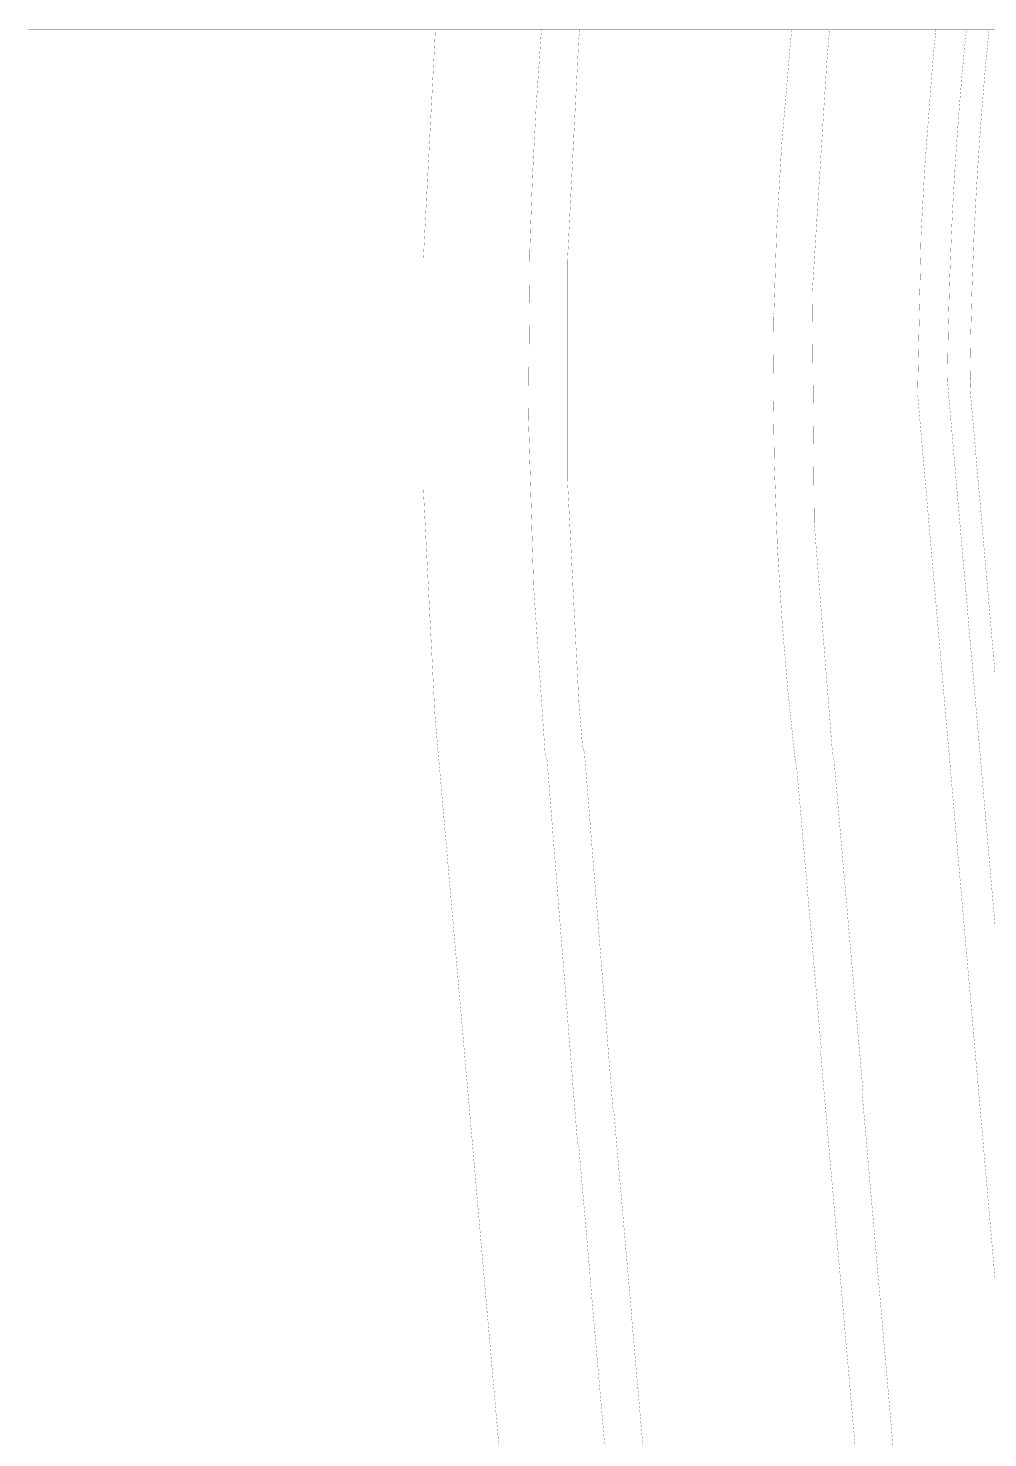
# Model space of a CAD drawing. Extents: x 592 to 965, y 89 to 353.
# Drawn here: x 801.11 to 810.8, y 304.61 to 318.85 of the extents above; entities that cross this region are included whole.
import ezdxf

# ---------------------------------------------------------------- set-up
doc = ezdxf.new("R2010")
doc.units = 0
doc.layers.add('c_area', color=1, linetype='Continuous')

# ---------------------------------------------------------------- blocks, each defined once
blk = doc.blocks.new('PAD_R1')
at = {"layer": 'c_area', "const_width": 0.5}
blk.add_lwpolyline([(0.25, 0, 1), (-0.25, 0, 1)], format="xyb", close=True, dxfattribs=at)

msp = doc.modelspace()

# ---------------------------------------------------------------- linework, layer by layer
at = {"layer": 'c_area', "const_width": 0.0015}
msp.add_lwpolyline([(801.108, 249.033), (801.108, 318.838), (857.233, 318.838), (857.233, 249.033)], close=True, dxfattribs=at)
for points in [[(805.217, 311.9, -0.038872), (805.221, 318.838), (806.293, 318.838, 0.000457), (806.287, 318.767, 0.011995), (806.176, 316.649, -0.058887), (806.177, 316.631), (806.175, 316.614, 0.028858), (806.33, 311.515), (806.331, 311.51), (806.347, 311.461, -0.098627), (806.35, 311.446), (806.657, 307.584), (806.666, 307.565, -0.092781), (806.67, 307.552), (806.783, 306.254), (806.782, 306.245), (810.326, 265.738, -0.203464), (810.317, 265.71), (809.647, 264.912), (810.339, 256.999), (810.485, 256.877, -0.060365), (810.492, 256.871), (810.499, 256.86), (812.257, 255.39)], [(845.84, 318.838, -0.002283), (845.459, 318.111, 0.144008), (844.721, 314.454), (846.456, 294.627), (846.455, 294.62), (849.428, 260.647, -0.423029), (847.135, 258.088), (812.381, 255.049, -0.383819), (810.011, 257.138), (805.217, 311.9)], [(807.874, 298.16), (807.204, 305.821), (807.205, 305.831), (807.022, 307.923), (807.015, 307.939, -0.079216), (807.013, 307.951), (806.727, 311.531), (806.726, 311.536), (806.709, 311.587, -0.063264), (806.707, 311.596), (806.67, 312.045, -0.038225), (806.669, 318.739, -0.000612), (806.678, 318.838), (808.82, 318.838, 0.001764), (808.794, 318.551, 0.019509), (808.64, 315.965, -0.059845), (808.641, 315.947), (808.64, 315.933, 0.016824), (808.672, 313.699, -0.060685), (808.673, 313.681, -0.059928), (808.673, 313.662, 0.001241), (808.682, 313.501, -0.083228), (808.683, 313.476, 0.015209), (808.855, 311.463), (808.87, 311.391), (809.119, 308.542, -0.094759), (809.118, 308.528), (809.112, 308.509), (812.925, 264.921, -0.202808)], [(813.321, 264.78), (809.534, 308.068, -0.094867), (809.536, 308.082), (809.541, 308.101), (809.249, 311.446), (809.232, 311.531, -0.053343), (809.175, 318.515, -0.002), (809.204, 318.838), (810.277, 318.838, 0.003216), (810.24, 318.443), (810.163, 317.431), (810.127, 316.768), (810.092, 315.155), (814.737, 262.077, 0.212056)], [(810.394, 315.281, -0.009362), (810.433, 316.754, -0.01588), (810.433, 316.761, -0.004125), (810.468, 317.408, -0.009478), (810.468, 317.412, -0.006204), (810.541, 318.386, -0.027692), (810.543, 318.398, -0.003612), (810.585, 318.838), (810.814, 318.838, 0.003819), (810.77, 318.376, -0.027696), (810.769, 318.364, 0.006165), (810.697, 317.402, -0.009891), (810.697, 317.398, 0.004193), (810.661, 316.744, -0.015847), (810.661, 316.737, 0.009307), (810.622, 315.281, 0.02312), (810.632, 315.097), (815.269, 262.124, 0.198919)], [(825.095, 257.869, -2.324304), (824.331, 258), (824.426, 258.783, 0.053297), (824.267, 259.02), (823.674, 259.726), (823.208, 260.118, 0.198055), (821.279, 260.723), (817.782, 260.418, -0.198898), (815.886, 261.016), (815.393, 261.43, -0.198919), (815.042, 262.104), (810.394, 315.281)]]:
    msp.add_lwpolyline(points, format="xyb", dxfattribs=at)

# ---------------------------------------------------------------- block references
at = {"layer": 'c_area', "xscale": 0.0015, "yscale": 0.0015, "zscale": 1.5}
for p in [(810.394, 315.281), (810.394, 315.281), (805.217, 311.9), (805.217, 311.9)]:
    msp.add_blockref('PAD_R1', p, dxfattribs=at)

doc.saveas('drawing.dxf')
